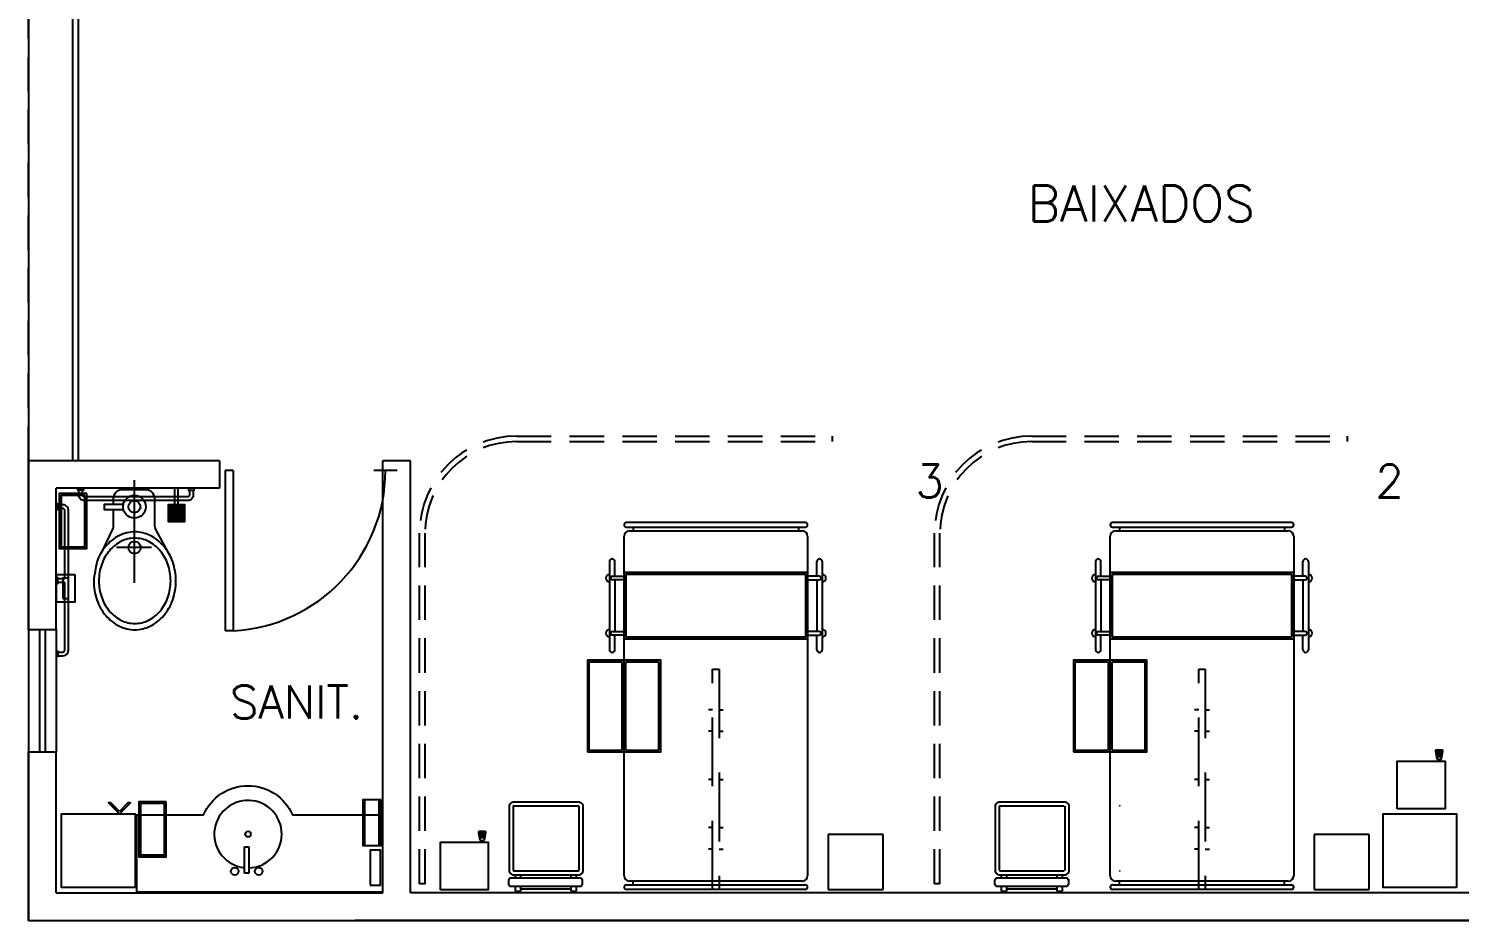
# Model space of a CAD drawing. Extents: x -358 to -207, y -206 to -105.
# Drawn here: x -296.29 to -288.5, y -192.01 to -187.15 of the extents above; entities that cross this region are included whole.
import ezdxf
from ezdxf.enums import TextEntityAlignment as Align

# ---------------------------------------------------------------- set-up
doc = ezdxf.new("R2010")
doc.units = 0
doc.header["$LTSCALE"] = 1.5
doc.header["$MEASUREMENT"] = 0
doc.linetypes.add('HIDDEN', pattern=[0.375, 0.25, -0.125])
doc.linetypes.add('HIDDEN2', pattern=[0.1875, 0.125, -0.0625])
doc.layers.get('0').update_dxf_attribs({"linetype": 'CONTINUOUS'})
for name, color, linetype in [('8CMOB01', 8, 'CONTINUOUS'), ('9CCOLUMNA', 5, 'CONTINUOUS'), ('AREAS', 253, 'CONTINUOUS'), ('CANCEL', 6, 'CONTINUOUS'), ('CCPTAS', 6, 'CONTINUOUS'), ('MSAN', 6, 'CONTINUOUS'), ('PROY', 7, 'HIDDEN2'), ('RCMURO01', 3, 'CONTINUOUS'), ('ZCTEXT01', 2, 'CONTINUOUS')]:
    doc.layers.add(name, color=color, linetype=linetype)
doc.styles.add('REG-60', font='ROMANS.shx', dxfattribs={"height": 0.195})
doc.styles.add('REG-80', font='ROMANS.shx', dxfattribs={"height": 0.27})

# ---------------------------------------------------------------- blocks, each defined once
blk = doc.blocks.new('BW2')
at = {"layer": 'MSAN'}
for p, q in [((0.0093, 0.0115), (0.0472, 0.0115)), ((0.0093, -0.0085), (0.0472, -0.0085))]:
    blk.add_line(p, q, dxfattribs=at)
for points in [[(0.0463, 0.4109), (0.0193, 0.4109, 0.414214), (-0.0107, 0.3809), (-0.0107, -0.0004), (-0.0107, -0.3817, 0.414214), (0.0193, -0.4117), (0.0463, -0.4117)], [(0.0463, 0.3909), (0.0193, 0.3909, 0.414214), (0.0093, 0.3809), (0.0093, 0.0115)], [(0.0093, -0.0085), (0.0093, -0.3817, 0.414214), (0.0193, -0.3917), (0.0463, -0.3917)]]:
    blk.add_lwpolyline(points, format="xyb", dxfattribs=at)
for points in [[(0.0563, 0.3859), (0.0463, 0.3859), (0.0463, 0.4159), (0.0563, 0.4159)], [(0.0572, 0.0165), (0.0472, 0.0165), (0.0472, -0.0135), (0.0572, -0.0135)], [(0.0563, -0.3867), (0.0463, -0.3867), (0.0463, -0.4167), (0.0563, -0.4167)]]:
    blk.add_lwpolyline(points, dxfattribs=at)
blk = doc.blocks.new('PTA-D')
for p, q in [((0.95, 0), (0.95, 1)), ((0.95, 1), (1, 1)), ((1, 0), (1, 1)), ((-0.0734, 0), (0.0734, 0)), ((0.95, 0), (1, 0))]:
    blk.add_line(p, q)
blk.add_arc((1.0023, -0.001), 1.0023, 92.99284, 179.94476)
blk = doc.blocks.new('J')
at = {"layer": 'MSAN'}
blk.add_lwpolyline([(-0.026, -0.097), (0.0304, -0.097), (0.0304, 0.0929), (-0.026, 0.0929)], close=True, dxfattribs=at)
blk = doc.blocks.new('8')
at = {"layer": 'MSAN'}
for p, q in [((0.1227, 0.04), (-0.1273, 0.04)), ((-0.1273, -0.04), (0.1227, -0.04))]:
    blk.add_line(p, q, dxfattribs=at)
blk.add_lwpolyline([(0.1227, -0.05), (0.1227, 0.05), (-0.1273, 0.05), (-0.1273, -0.05)], close=True, dxfattribs=at)
blk = doc.blocks.new('PAP')
at = {"layer": 'MSAN', "color": 6}
for points in [[(0.1441, -0.0768), (0.1441, 0.0732), (-0.1559, 0.0732), (-0.1559, -0.0768)], [(0.1341, -0.0668), (0.1341, 0.0632), (-0.1459, 0.0632), (-0.1459, -0.0668)]]:
    blk.add_lwpolyline(points, close=True, dxfattribs=at)
blk = doc.blocks.new('VB')
at = {"layer": 'MSAN'}
for p, q in [((-0.1539, 0.1474), (-0.1376, 0.1637)), ((-0.1376, 0.1637), (-0.0365, 0.0626)), ((-0.0528, 0.0463), (-0.1539, 0.1474)), ((-0.0365, 0.0626), (-0.0528, 0.0463))]:
    blk.add_line(p, q, dxfattribs=at)
blk.add_lwpolyline([(-0.1282, 0.1214), (-0.1281, 0.1215)], dxfattribs=at)
for centre, radius in [((-0.0919, 0.1939), 0.0208), ((-0.1842, 0.1017), 0.0208), ((0, 0), 0.0154)]:
    blk.add_circle(centre, radius, dxfattribs=at)
blk.add_arc((0, 0), 0.184, 136.42307, 129.26203, dxfattribs=at)
blk = doc.blocks.new('6')
at = {"layer": 'MSAN'}
blk.add_lwpolyline([(0.0141, 0), (0.06, 0.0459), (0.06, 0.06), (0, 0), (0.06, -0.06), (0.06, -0.0459)], close=True, dxfattribs=at)
blk = doc.blocks.new('BW')
at = {"layer": 'MSAN'}
for points in [[(-0.2774, 0.0259), (-0.2774, 0.0159), (-0.3074, 0.0159), (-0.3074, 0.0259)], [(0.2952, 0.0259), (0.2952, 0.0159), (0.3252, 0.0159), (0.3252, 0.0259)]]:
    blk.add_lwpolyline(points, dxfattribs=at)
for points in [[(0.3202, 0.0159), (0.3202, -0.0111, -0.414214), (0.2902, -0.0411), (-0.0411, -0.0411), (-0.2724, -0.0411, -0.414214), (-0.3024, -0.0111), (-0.3024, 0.0159)], [(0.3002, 0.0159), (0.3002, -0.0111, -0.414214), (0.2902, -0.0211), (-0.0411, -0.0211), (-0.2724, -0.0211, -0.414214), (-0.2824, -0.0111), (-0.2824, 0.0159)]]:
    blk.add_lwpolyline(points, format="xyb", dxfattribs=at)
blk = doc.blocks.new('4')
at = {"layer": 'MSAN'}
for p, q in [((0, 0.0453), (0, -0.5145)), ((-0.0542, -0.0876), (-0.1631, -0.0876)), ((-0.1631, -0.1152), (-0.0563, -0.1152)), ((0.2757, -0.1016), (0.1857, -0.1016)), ((0.2757, -0.1116), (0.1857, -0.1116)), ((0.2757, -0.1216), (0.1857, -0.1216)), ((0.2757, -0.1316), (0.1857, -0.1316)), ((0.2757, -0.1416), (0.1857, -0.1416)), ((0.2757, -0.1516), (0.1857, -0.1516)), ((0.2407, -0.09), (0.2207, -0.09)), ((0.2757, -0.1616), (0.1857, -0.1616)), ((0.2757, -0.1716), (0.1857, -0.1716)), ((0.0945, -0.3232), (-0.0956, -0.3232))]:
    blk.add_line(p, q, dxfattribs=at)
blk.add_lwpolyline([(0.2207, 0), (0.2207, -0.09), (0.1857, -0.09), (0.1857, -0.18), (0.2757, -0.18), (0.2757, -0.09), (0.2407, -0.09), (0.2407, 0)], close=True, dxfattribs=at)
blk.add_lwpolyline([(0.1964, -0.3683), (0.1182, -0.2241, -0.124861), (0.1122, -0.2005), (0.1122, -0.0576, 0.414214), (0.0627, -0.0081), (-0.0643, -0.0081, 0.414214), (-0.1138, -0.0576), (-0.1138, -0.0876), (-0.1631, -0.0876), (-0.1631, -0.1152), (-0.1138, -0.1152), (-0.1138, -0.202, -0.109858), (-0.1185, -0.223), (-0.1736, -0.3408, 0.061992), (-0.203, -0.4003, 0.020986), (-0.2205, -0.5043, 0.083945), (-0.203, -0.6083, 0.09123), (-0.1549, -0.6928, 0.103863), (-0.0802, -0.7513, 0.114983), (0.0035, -0.7708, 0.114983), (0.0872, -0.7513, 0.103863), (0.1619, -0.6928, 0.09123), (0.2099, -0.6083, 0.083945), (0.2275, -0.5043, 0.083945), (0.2099, -0.4003, 0.048605), (0.1881, -0.353)], format="xyb", dxfattribs=at)
for points in [[(-0.0802, -0.7513, 0.114983), (0.0035, -0.7708, 0.114983), (0.0872, -0.7513, 0.103863), (0.1619, -0.6928, 0.09123), (0.2099, -0.6083, 0.083945), (0.2275, -0.5043, 0.083945), (0.2099, -0.4003, 0.09123), (0.1619, -0.3158, 0.103863), (0.0872, -0.2572, 0.114983), (0.0035, -0.2377, 0.114983), (-0.0802, -0.2572, 0.103863), (-0.1549, -0.3158, 0.09123), (-0.203, -0.4003, 0.020986), (-0.2205, -0.5043, 0.083945), (-0.203, -0.6083, 0.09123), (-0.1549, -0.6928, 0.103863)], [(0.0035, -0.2718, 0.114859), (-0.0697, -0.2888, 0.103833), (-0.1349, -0.3399, 0.091287), (-0.1768, -0.4136, 0.084042), (-0.1922, -0.5043, 0.084042), (-0.1768, -0.595, 0.091287), (-0.1349, -0.6687, 0.103833), (-0.0697, -0.7198, 0.114859), (0.0035, -0.7368, 0.114859), (0.0766, -0.7198, 0.103833), (0.1418, -0.6687, 0.091287), (0.1838, -0.595, 0.084042), (0.1991, -0.5043, 0.084042), (0.1838, -0.4136, 0.091287), (0.1418, -0.3399, 0.103833), (0.0766, -0.2888, 0.114859)]]:
    blk.add_lwpolyline(points, format="xyb", close=True, dxfattribs=at)
for centre, radius in [((0.0013, -0.1002), 0.0616), ((0.0013, -0.1002), 0.0329), ((0.0023, -0.3232), 0.0335)]:
    blk.add_circle(centre, radius, dxfattribs=at)
blk = doc.blocks.new('2')
at = {"layer": 'MSAN'}
for points in [[(0.0675, -0.0533), (-0.0825, -0.0533), (-0.0825, 0.0467), (0.0675, 0.0467)], [(-0.0625, 0.0117), (-0.0625, -0.0183), (0.0475, -0.0183), (0.0475, 0.0117)]]:
    blk.add_lwpolyline(points, close=True, dxfattribs=at)
blk = doc.blocks.new('A$C15EC7B41')
at = {"layer": 'MSAN'}
blk.add_line((0, 1.4178), (0, 0.0783), dxfattribs=at)
blk.add_lwpolyline([(0, 1.4178), (0.4201, 1.4178), (0.4201, 1.0553, -0.656425), (0.4201, 0.5708), (0.4201, 0.0783)], format="xyb", dxfattribs=at)
for name, p, rotation in [('BW2', (1.6983, 1.802), 90), ('BW', (2.174, 1.4322), 270), ('4', (2.1999, 1.4333), 270), ('VB', (0.3151, 0.813), 45), ('J', (0.1346, 0.121), 270)]:
    blk.add_blockref(name, p, dxfattribs=dict(rotation=rotation))
for name, p in [('2', (1.6618, 1.8093)), ('PAP', (2.0274, 1.7679)), ('6', (0.4249, 1.5138)), ('PAP', (0.3475, 1.3352)), ('8', (0.3795, 0.1379))]:
    blk.add_blockref(name, p)
at = {"layer": 'CCPTAS', "xscale": 0.8737478880668393, "yscale": 0.8737478880668393, "zscale": 0.8737478880668393, "rotation": 90}
blk.add_blockref('PTA-D', (2.2967, 0.0642), dxfattribs=at)

msp = doc.modelspace()

# ---------------------------------------------------------------- linework, layer by layer
at = {"layer": '8CMOB01', "color": 8, "linetype": 'HIDDEN2'}
for p, q in [((-293.6302, -189.3698), (-291.9102, -189.3698)), ((-293.6302, -189.3998), (-291.9102, -189.3998)), ((-290.8253, -189.3698), (-289.1053, -189.3698)), ((-290.8253, -189.3998), (-289.1053, -189.3998)), ((-294.1602, -191.8098), (-294.1602, -189.8998)), ((-294.1302, -191.8098), (-294.1302, -189.8998)), ((-291.3553, -191.8098), (-291.3553, -189.8998)), ((-291.3253, -191.8098), (-291.3253, -189.8998)), ((-294.1302, -191.8098), (-294.1602, -191.8098)), ((-291.3253, -191.8098), (-291.3553, -191.8098))]:
    msp.add_line(p, q, dxfattribs=at)
at = {"layer": '8CMOB01', "color": 8}
for p, q in [((-291.9102, -189.3998), (-291.9102, -189.3698)), ((-289.1053, -189.3998), (-289.1053, -189.3698)), ((-292.0585, -189.8414), (-293.0335, -189.8414)), ((-293.0335, -189.8664), (-292.0585, -189.8664)), ((-292.996, -189.8664), (-292.996, -189.8864)), ((-292.096, -189.8664), (-292.096, -189.8864)), ((-289.4102, -189.8414), (-290.3852, -189.8414)), ((-290.3852, -189.8664), (-289.4102, -189.8664)), ((-290.3477, -189.8664), (-290.3477, -189.8864)), ((-289.4477, -189.8664), (-289.4477, -189.8864)), ((-293.046, -191.7664), (-293.046, -189.9164)), ((-293.016, -189.8864), (-292.076, -189.8864)), ((-292.046, -189.9164), (-292.046, -191.7664)), ((-290.3977, -191.7664), (-290.3977, -189.9164)), ((-290.3677, -189.8864), (-289.4277, -189.8864)), ((-289.3977, -189.9164), (-289.3977, -191.7664)), ((-293.126, -190.0543), (-293.126, -190.5343)), ((-293.096, -190.1343), (-293.096, -190.0543)), ((-292.046, -190.1143), (-293.046, -190.1143)), ((-293.046, -190.1143), (-293.046, -190.4743)), ((-292.046, -190.4743), (-292.046, -190.1143)), ((-291.996, -190.1343), (-291.996, -190.0543)), ((-291.966, -190.0543), (-291.966, -190.5343)), ((-290.4777, -190.0543), (-290.4777, -190.5343)), ((-290.4477, -190.1343), (-290.4477, -190.0543)), ((-289.3977, -190.1143), (-290.3977, -190.1143)), ((-290.3977, -190.1143), (-290.3977, -190.4743)), ((-289.3977, -190.4743), (-289.3977, -190.1143)), ((-289.3477, -190.1343), (-289.3477, -190.0543)), ((-289.3177, -190.0543), (-289.3177, -190.5343)), ((-293.109, -190.1343), (-293.046, -190.1343)), ((-293.046, -190.1543), (-293.109, -190.1543)), ((-293.096, -190.1543), (-293.096, -190.4343)), ((-292.056, -190.1243), (-293.036, -190.1243)), ((-293.036, -190.1243), (-293.036, -190.4643)), ((-292.056, -190.4643), (-292.056, -190.1243)), ((-291.983, -190.1343), (-292.046, -190.1343)), ((-292.046, -190.1543), (-291.983, -190.1543)), ((-291.996, -190.1543), (-291.996, -190.4343)), ((-290.4606, -190.1343), (-290.3977, -190.1343)), ((-290.3977, -190.1543), (-290.4606, -190.1543)), ((-290.4477, -190.1543), (-290.4477, -190.4343)), ((-289.4077, -190.1243), (-290.3877, -190.1243)), ((-290.3877, -190.1243), (-290.3877, -190.4643)), ((-289.4077, -190.4643), (-289.4077, -190.1243)), ((-289.3347, -190.1343), (-289.3977, -190.1343)), ((-289.3977, -190.1543), (-289.3347, -190.1543)), ((-289.3477, -190.1543), (-289.3477, -190.4343)), ((-293.109, -190.4343), (-293.046, -190.4343)), ((-293.046, -190.4543), (-293.109, -190.4543)), ((-293.096, -190.5343), (-293.096, -190.4543)), ((-293.046, -190.4743), (-292.046, -190.4743)), ((-293.036, -190.4643), (-292.056, -190.4643)), ((-291.983, -190.4343), (-292.046, -190.4343)), ((-292.046, -190.4543), (-291.983, -190.4543)), ((-291.996, -190.5343), (-291.996, -190.4543)), ((-290.4606, -190.4343), (-290.3977, -190.4343)), ((-290.3977, -190.4543), (-290.4606, -190.4543)), ((-290.4477, -190.5343), (-290.4477, -190.4543)), ((-290.3977, -190.4743), (-289.3977, -190.4743)), ((-290.3877, -190.4643), (-289.4077, -190.4643)), ((-289.3347, -190.4343), (-289.3977, -190.4343)), ((-289.3977, -190.4543), (-289.3347, -190.4543)), ((-289.3477, -190.5343), (-289.3477, -190.4543)), ((-291.9347, -191.5414), (-291.9347, -191.8414)), ((-291.6347, -191.5414), (-291.9347, -191.5414)), ((-291.6347, -191.8414), (-291.6347, -191.5414)), ((-289.2864, -191.5414), (-289.2864, -191.8414)), ((-288.9864, -191.5414), (-289.2864, -191.5414)), ((-288.9864, -191.8414), (-288.9864, -191.5414)), ((-293.0335, -191.8164), (-292.0585, -191.8164)), ((-292.076, -191.7964), (-293.016, -191.7964)), ((-292.996, -191.8164), (-292.996, -191.7964)), ((-290.3852, -191.8164), (-289.4102, -191.8164)), ((-289.4277, -191.7964), (-290.3677, -191.7964)), ((-290.3477, -191.8164), (-290.3477, -191.7964)), ((-289.4477, -191.8164), (-289.4477, -191.7964)), ((-292.0585, -191.8414), (-293.0335, -191.8414)), ((-291.9347, -191.8414), (-291.6347, -191.8414)), ((-289.4102, -191.8414), (-290.3852, -191.8414)), ((-289.2864, -191.8414), (-288.9864, -191.8414))]:
    msp.add_line(p, q, dxfattribs=at)
at = {"layer": '8CMOB01', "color": 8, "linetype": 'Continuous'}
for p, q in [((-293.236, -190.6014), (-293.056, -190.6014)), ((-293.236, -191.0814), (-293.236, -190.6014)), ((-293.056, -191.0814), (-293.056, -190.6014)), ((-293.046, -191.0914), (-293.046, -190.5914)), ((-293.036, -190.6014), (-292.856, -190.6014)), ((-293.036, -191.0814), (-293.036, -190.6014)), ((-292.856, -191.0814), (-292.856, -190.6014)), ((-290.5877, -190.6014), (-290.4077, -190.6014)), ((-290.5877, -191.0814), (-290.5877, -190.6014)), ((-290.4077, -191.0814), (-290.4077, -190.6014)), ((-290.3977, -191.0914), (-290.3977, -190.5914)), ((-290.3877, -190.6014), (-290.2077, -190.6014)), ((-290.3877, -191.0814), (-290.3877, -190.6014)), ((-290.2077, -191.0814), (-290.2077, -190.6014)), ((-293.236, -191.0814), (-293.056, -191.0814)), ((-293.036, -191.0814), (-292.856, -191.0814)), ((-290.5877, -191.0814), (-290.4077, -191.0814)), ((-290.3877, -191.0814), (-290.2077, -191.0814))]:
    msp.add_line(p, q, dxfattribs=at)
at = {"layer": '8CMOB01', "linetype": 'HIDDEN'}
for p, q in [((-292.5635, -191.8414), (-292.5635, -190.6414)), ((-292.5285, -190.6414), (-292.5285, -191.8414)), ((-289.9152, -191.8414), (-289.9152, -190.6414)), ((-289.8802, -190.6414), (-289.8802, -191.8414))]:
    msp.add_line(p, q, dxfattribs=at)
at = {"layer": '8CMOB01'}
for p, q in [((-292.5635, -190.6414), (-292.5285, -190.6414)), ((-289.9152, -190.6414), (-289.8802, -190.6414)), ((-292.5635, -190.8616), (-292.5867, -190.8616)), ((-292.5285, -190.8616), (-292.5054, -190.8616)), ((-289.9152, -190.8616), (-289.9383, -190.8616)), ((-289.8802, -190.8616), (-289.857, -190.8616)), ((-292.5635, -190.9786), (-292.5867, -190.9786)), ((-292.5285, -190.9786), (-292.5054, -190.9786)), ((-289.9152, -190.9786), (-289.9383, -190.9786)), ((-289.8802, -190.9786), (-289.857, -190.9786)), ((-288.6261, -191.0859), (-288.585, -191.0859)), ((-288.6256, -191.0909), (-288.5855, -191.0909)), ((-288.6246, -191.0959), (-288.5865, -191.0959)), ((-288.6237, -191.1009), (-288.5874, -191.1009)), ((-288.6227, -191.1059), (-288.5884, -191.1059)), ((-288.6217, -191.1109), (-288.5893, -191.1109)), ((-288.6208, -191.1159), (-288.5903, -191.1159)), ((-288.608, -191.1314), (-288.608, -191.1414)), ((-288.603, -191.1314), (-288.603, -191.1414)), ((-288.8333, -191.1414), (-288.605, -191.1414)), ((-292.5635, -191.2414), (-292.5867, -191.2414)), ((-292.5285, -191.2414), (-292.5054, -191.2414)), ((-289.9152, -191.2414), (-289.9383, -191.2414)), ((-289.8802, -191.2414), (-289.857, -191.2414)), ((-292.5635, -191.5042), (-292.5867, -191.5042)), ((-292.5285, -191.5042), (-292.5054, -191.5042)), ((-289.9152, -191.5042), (-289.9383, -191.5042)), ((-289.8802, -191.5042), (-289.857, -191.5042)), ((-294.0469, -191.5837), (-293.8185, -191.5837)), ((-293.8396, -191.5282), (-293.7985, -191.5282)), ((-293.8391, -191.5332), (-293.799, -191.5332)), ((-293.8381, -191.5382), (-293.8, -191.5382)), ((-293.8372, -191.5432), (-293.8009, -191.5432)), ((-293.8362, -191.5482), (-293.8019, -191.5482)), ((-293.8353, -191.5532), (-293.8028, -191.5532)), ((-293.8343, -191.5582), (-293.8038, -191.5582)), ((-293.8216, -191.5737), (-293.8216, -191.5837)), ((-293.8166, -191.5737), (-293.8166, -191.5837)), ((-292.5635, -191.6212), (-292.5867, -191.6212)), ((-292.5285, -191.6212), (-292.5054, -191.6212)), ((-289.9152, -191.6212), (-289.9383, -191.6212)), ((-289.8802, -191.6212), (-289.857, -191.6212)), ((-292.5285, -191.8414), (-292.5635, -191.8414)), ((-289.8802, -191.8414), (-289.9152, -191.8414))]:
    msp.add_line(p, q, dxfattribs=at)
at = {"layer": '8CMOB01', "linetype": 'ByBlock'}
for p, q in [((-293.2929, -191.3879), (-293.2929, -191.7379)), ((-290.6446, -191.3879), (-290.6446, -191.7379)), ((-293.2958, -191.7408), (-293.6458, -191.7408)), ((-290.6475, -191.7408), (-290.9975, -191.7408)), ((-293.6373, -191.7771), (-293.6373, -191.7629)), ((-293.6373, -191.8507), (-293.6373, -191.8258)), ((-293.6112, -191.7629), (-293.6112, -191.7771)), ((-293.6112, -191.8258), (-293.6112, -191.8507)), ((-293.334, -191.7771), (-293.334, -191.7629)), ((-293.334, -191.8507), (-293.334, -191.8258)), ((-293.3079, -191.7629), (-293.3079, -191.7771)), ((-293.3079, -191.8258), (-293.3079, -191.8507)), ((-290.989, -191.7771), (-290.989, -191.7629)), ((-290.989, -191.8507), (-290.989, -191.8258)), ((-290.9629, -191.7629), (-290.9629, -191.7771)), ((-290.9629, -191.8258), (-290.9629, -191.8507)), ((-290.6857, -191.7771), (-290.6857, -191.7629)), ((-290.6857, -191.8507), (-290.6857, -191.8258)), ((-290.6595, -191.7629), (-290.6595, -191.7771)), ((-290.6595, -191.8258), (-290.6595, -191.8507)), ((-293.6373, -191.8507), (-293.6112, -191.8507)), ((-293.6112, -191.8383), (-293.334, -191.8383)), ((-293.334, -191.8507), (-293.3079, -191.8507)), ((-290.989, -191.8507), (-290.9629, -191.8507)), ((-290.9629, -191.8383), (-290.6857, -191.8383)), ((-290.6857, -191.8507), (-290.6595, -191.8507))]:
    msp.add_line(p, q, dxfattribs=at)
at = {"layer": '8CMOB01', "color": 8, "linetype": 'Continuous'}
for points in [[(-293.246, -191.0914), (-292.846, -191.0914), (-292.846, -190.5914), (-293.246, -190.5914)], [(-290.5977, -191.0914), (-290.1977, -191.0914), (-290.1977, -190.5914), (-290.5977, -190.5914)]]:
    msp.add_lwpolyline(points, close=True, dxfattribs=at)
at = {"layer": '8CMOB01'}
for points in [[(-288.5925, -191.1276), (-288.585, -191.0883, 0.487928), (-288.5899, -191.082), (-288.6212, -191.082, 0.487928), (-288.6261, -191.0883), (-288.6186, -191.1276, 0.344151), (-288.6137, -191.1314), (-288.5974, -191.1314, 0.344151)], [(-293.806, -191.5699), (-293.7985, -191.5306, 0.487928), (-293.8034, -191.5244), (-293.8347, -191.5244, 0.487928), (-293.8396, -191.5306), (-293.8321, -191.5699, 0.344151), (-293.8272, -191.5737), (-293.8109, -191.5737, 0.344151)]]:
    msp.add_lwpolyline(points, format="xyb", close=True, dxfattribs=at)
for points in [[(-288.8333, -191.4014), (-288.8333, -191.1414), (-288.5733, -191.1414), (-288.5733, -191.4014)], [(-294.0469, -191.8437), (-294.0469, -191.5837), (-293.7869, -191.5837), (-293.7869, -191.8437)]]:
    msp.add_lwpolyline(points, close=True, dxfattribs=at)
at = {"layer": '8CMOB01', "linetype": 'ByBlock'}
for points in [[(-293.2958, -191.7629), (-293.6458, -191.7629, -0.414214), (-293.6708, -191.7379), (-293.6708, -191.3879, -0.414214), (-293.6458, -191.3629), (-293.2958, -191.3629, -0.414214), (-293.2708, -191.3879), (-293.2708, -191.7379, -0.414214)], [(-290.6475, -191.7629), (-290.9975, -191.7629, -0.414214), (-291.0225, -191.7379), (-291.0225, -191.3879, -0.414214), (-290.9975, -191.3629), (-290.6475, -191.3629, -0.414214), (-290.6225, -191.3879), (-290.6225, -191.7379, -0.414214)], [(-293.2889, -191.8258), (-293.6592, -191.8258, -0.414214), (-293.6742, -191.8108), (-293.6742, -191.7921, -0.414214), (-293.6592, -191.7771), (-293.2889, -191.7771, -0.414214), (-293.2739, -191.7921), (-293.2739, -191.8108, -0.414214)], [(-290.6406, -191.8258), (-291.0108, -191.8258, -0.414214), (-291.0258, -191.8108), (-291.0258, -191.7921, -0.414214), (-291.0108, -191.7771), (-290.6406, -191.7771, -0.414214), (-290.6256, -191.7921), (-290.6256, -191.8108, -0.414214)]]:
    msp.add_lwpolyline(points, format="xyb", close=True, dxfattribs=at)
for points in [[(-293.6487, -191.7379), (-293.6487, -191.3879)], [(-293.6458, -191.385), (-293.2958, -191.385)], [(-291.0004, -191.7379), (-291.0004, -191.3879)], [(-290.9975, -191.385), (-290.6475, -191.385)]]:
    msp.add_lwpolyline(points, dxfattribs=at)
at = {"layer": '8CMOB01', "color": 8, "linetype": 'HIDDEN2'}
for centre, radius in [((-293.6302, -189.8998), 0.53), ((-293.6302, -189.8998), 0.5), ((-290.8253, -189.8998), 0.53), ((-290.8253, -189.8998), 0.5)]:
    msp.add_arc(centre, radius, 90, 180, dxfattribs=at)
at = {"layer": '8CMOB01', "color": 8}
for centre, radius, start, end in [((-293.0335, -189.8539), 0.0125, 90, 270), ((-292.0585, -189.8539), 0.0125, 270, 90), ((-290.3852, -189.8539), 0.0125, 90, 270), ((-289.4102, -189.8539), 0.0125, 270, 90), ((-293.016, -189.9164), 0.03, 90, 180), ((-292.076, -189.9164), 0.03, 0, 90), ((-290.3677, -189.9164), 0.03, 90, 180), ((-289.4277, -189.9164), 0.03, 0, 90), ((-293.111, -190.0543), 0.015, 0, 180), ((-291.981, -190.0543), 0.015, 0, 180), ((-290.4627, -190.0543), 0.015, 0, 180), ((-289.3327, -190.0543), 0.015, 0, 180), ((-293.126, -190.1443), 0.02, 90, 270), ((-293.109, -190.1443), 0.01, 90, 270), ((-291.983, -190.1443), 0.01, 270, 90), ((-291.966, -190.1443), 0.02, 270, 90), ((-290.4777, -190.1443), 0.02, 90, 270), ((-290.4606, -190.1443), 0.01, 90, 270), ((-289.3347, -190.1443), 0.01, 270, 90), ((-289.3177, -190.1443), 0.02, 270, 90), ((-293.126, -190.4443), 0.02, 90, 270), ((-291.966, -190.4443), 0.02, 270, 90), ((-290.4777, -190.4443), 0.02, 90, 270), ((-289.3177, -190.4443), 0.02, 270, 90), ((-293.109, -190.4443), 0.01, 90, 270), ((-291.983, -190.4443), 0.01, 270, 90), ((-290.4606, -190.4443), 0.01, 90, 270), ((-289.3347, -190.4443), 0.01, 270, 90), ((-293.111, -190.5343), 0.015, 180, 0), ((-291.981, -190.5343), 0.015, 180, 0), ((-290.4627, -190.5343), 0.015, 180, 0), ((-289.3327, -190.5343), 0.015, 180, 0), ((-293.016, -191.7664), 0.03, 180, 270), ((-293.0335, -191.8289), 0.0125, 90, 270), ((-292.076, -191.7664), 0.03, 270, 0), ((-292.0585, -191.8289), 0.0125, 270, 90), ((-290.3677, -191.7664), 0.03, 180, 270), ((-290.3852, -191.8289), 0.0125, 90, 270), ((-289.4277, -191.7664), 0.03, 270, 0), ((-289.4102, -191.8289), 0.0125, 270, 90)]:
    msp.add_arc(centre, radius, start, end, dxfattribs=at)
at = {"layer": '8CMOB01', "linetype": 'ByBlock'}
for centre, start, end in [((-293.6458, -191.3879), 90, 180), ((-293.2958, -191.3879), 0, 90), ((-290.9975, -191.3879), 90, 180), ((-290.3475, -191.3879), 0, 90), ((-293.6458, -191.7379), 180, 270), ((-293.2958, -191.7379), 270, 0), ((-290.9975, -191.7379), 180, 270), ((-290.3475, -191.7379), 270, 0)]:
    msp.add_arc(centre, 0.0029, start, end, dxfattribs=at)
at = {"layer": '9CCOLUMNA'}
for points in [[(-295.7102, -191.8298), (-296.1102, -191.8298), (-296.1102, -191.4298), (-295.7102, -191.4298)], [(-295.7102, -191.8298), (-296.1102, -191.8298), (-296.1102, -191.4298), (-295.7102, -191.4298)], [(-288.5102, -191.8298), (-288.9102, -191.8298), (-288.9102, -191.4298), (-288.5102, -191.4298)]]:
    msp.add_lwpolyline(points, close=True, dxfattribs=at)
at = {"layer": 'AREAS'}
msp.add_lwpolyline([(-273.9302, -192.0098), (-273.9302, -141.0298), (-296.2902, -141.0298), (-296.2902, -192.0098)], close=True, dxfattribs=at)
at = {"layer": 'CANCEL', "ltscale": 0.06}
for p, q in [((-296.0502, -187.0298), (-296.0502, -189.5048)), ((-296.0202, -187.0298), (-296.0202, -189.5048)), ((-296.2902, -190.424), (-296.2902, -191.0907)), ((-296.2302, -190.424), (-296.2302, -191.0907)), ((-296.2002, -190.424), (-296.2002, -191.0907)), ((-296.1402, -190.424), (-296.1402, -191.0907))]:
    msp.add_line(p, q, dxfattribs=at)
at = {"layer": 'PROY'}
msp.add_line((-296.2902, -189.5048), (-296.2902, -187.0298), dxfattribs=at)
at = {"layer": 'RCMURO01'}
for p, q in [((-295.2507, -189.5048), (-296.2902, -189.5048)), ((-296.2902, -190.424), (-296.2902, -189.5048)), ((-294.3602, -191.8598), (-294.3602, -189.5048)), ((-294.2102, -189.5048), (-294.3602, -189.5048)), ((-294.2102, -191.8598), (-294.2102, -189.5048)), ((-295.2507, -189.6548), (-296.1402, -189.6548)), ((-296.1402, -190.424), (-296.1402, -189.6548)), ((-296.2902, -190.424), (-296.1402, -190.424)), ((-296.2902, -192.0098), (-296.2902, -191.0907)), ((-296.2902, -191.0907), (-296.1402, -191.0907)), ((-296.1402, -191.8598), (-296.1402, -191.0907)), ((-296.1402, -191.8598), (-294.3602, -191.8598)), ((-285.3102, -191.8598), (-294.2102, -191.8598)), ((-296.2902, -192.0098), (-294.5102, -192.0098)), ((-283.8902, -192.0098), (-294.5102, -192.0098))]:
    msp.add_line(p, q, dxfattribs=at)
at = {"layer": 'RCMURO01', "ltscale": 0.06}
msp.add_line((-295.2507, -189.5048), (-295.2507, -189.6548), dxfattribs=at)

# ---------------------------------------------------------------- block references
at = {"ltscale": 0.06, "rotation": 90}
msp.add_blockref('A$C15EC7B41', (-294.2819, -191.8547), dxfattribs=at)

# ---------------------------------------------------------------- texts
at = {"style": 'REG-60'}
msp.add_text('BAIXADOS', height=0.195, dxfattribs=at).set_placement((-290.8465, -188.2))
at = {"layer": 'ZCTEXT01', "style": 'REG-80'}
for s, p in [('3', (-291.3814, -189.7056)), ('2', (-288.8757, -189.7056))]:
    msp.add_text(s, height=0.18, dxfattribs=at).set_placement(p, align=Align.CENTER)
at = {"layer": 'ZCTEXT01', "color": 0, "style": 'REG-80'}
msp.add_text('SANIT.', height=0.18, dxfattribs=at).set_placement((-294.8301, -190.9098), align=Align.CENTER)

doc.saveas('drawing.dxf')
